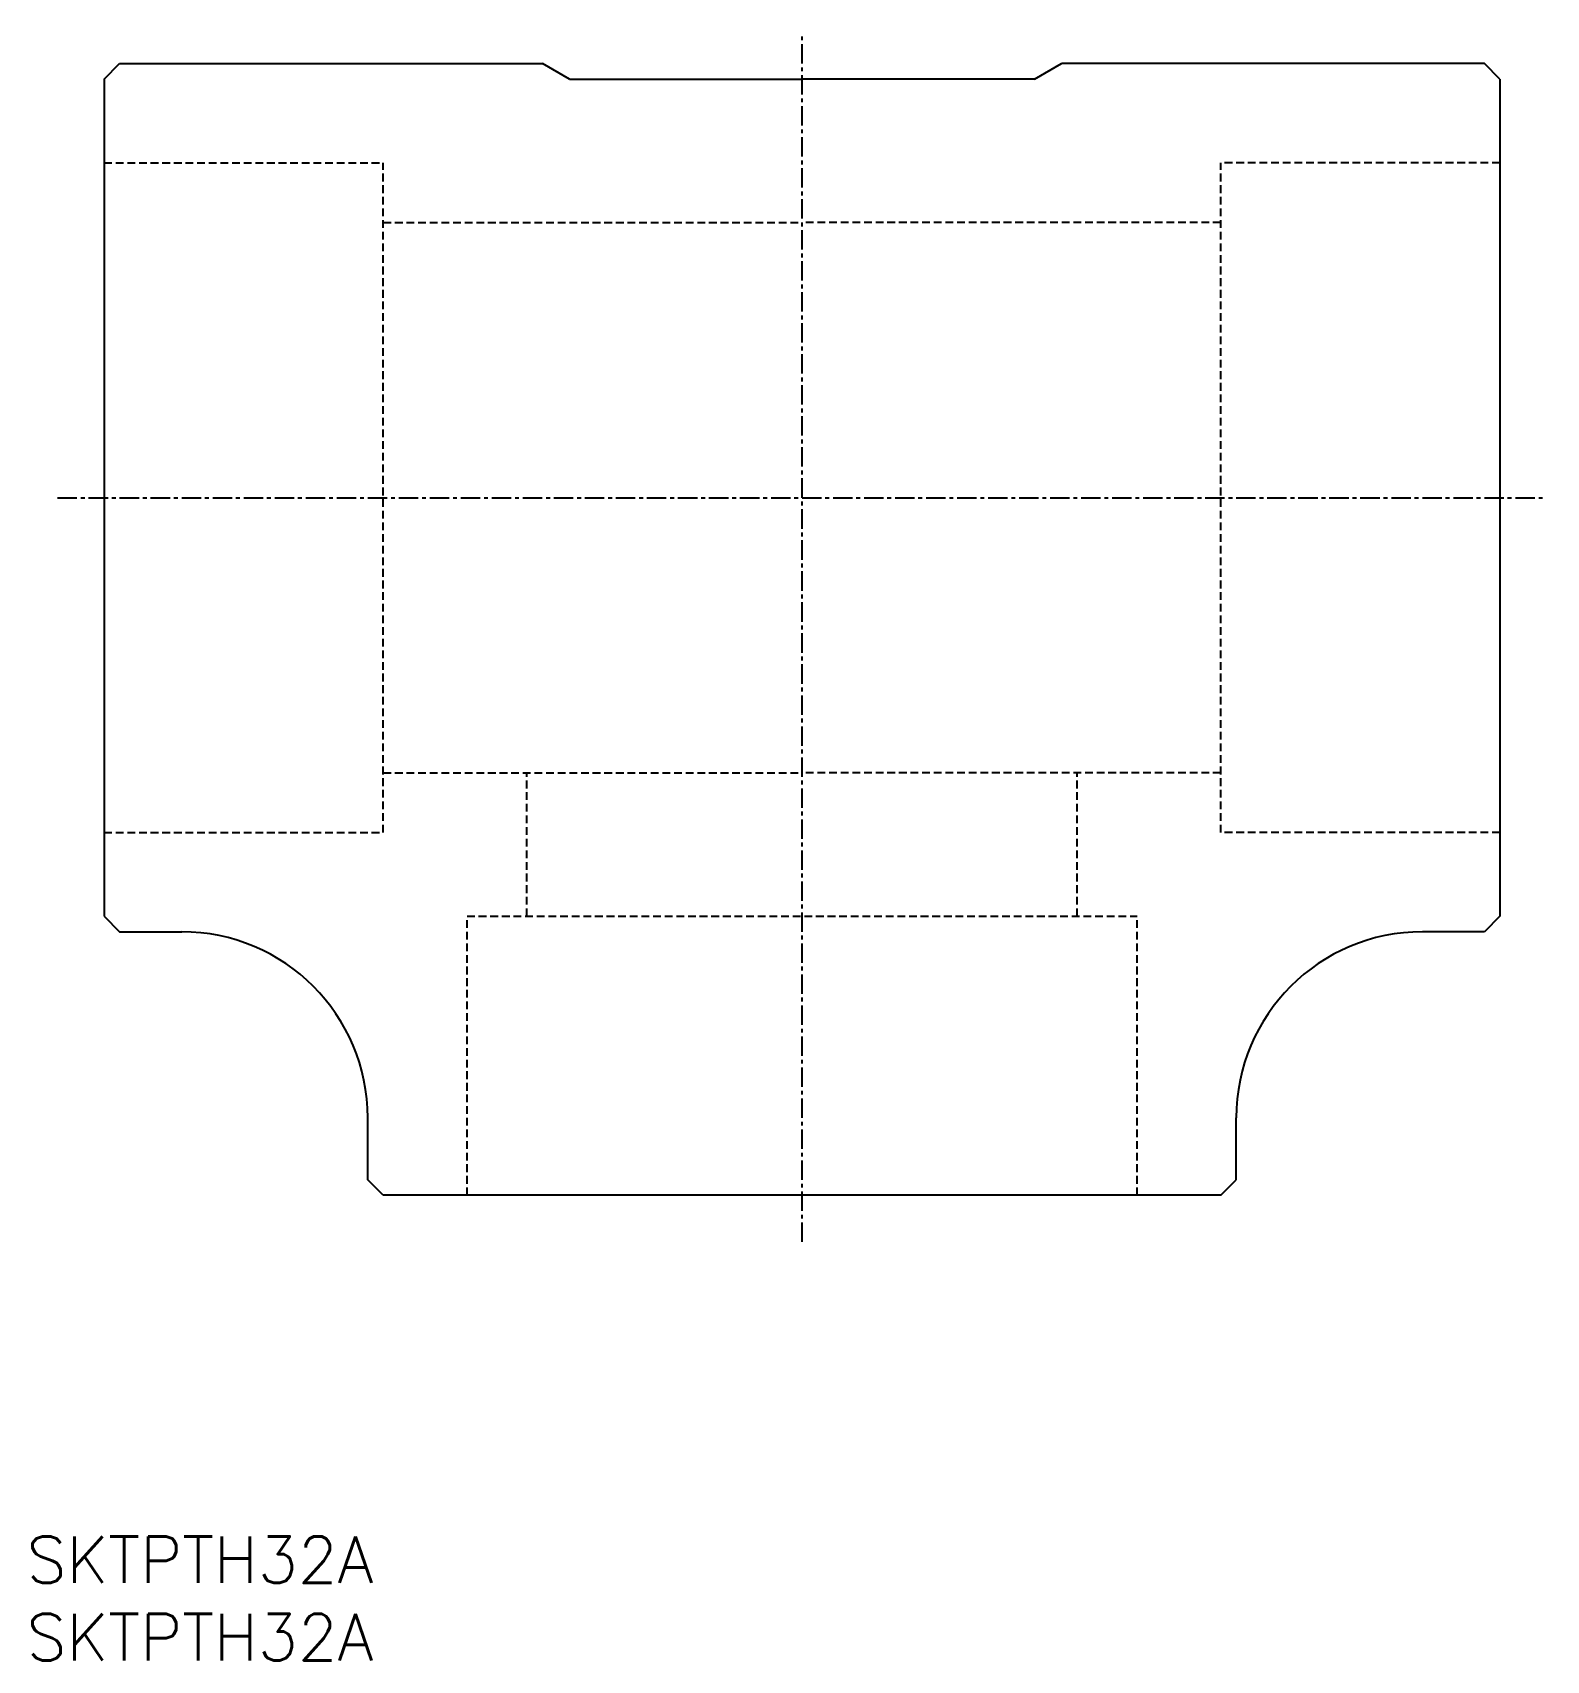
# Model space of a CAD drawing. Extents: x 0 to 98, y 0 to 105.
import ezdxf

# ---------------------------------------------------------------- set-up
doc = ezdxf.new("R2010")
doc.units = 0
doc.linetypes.add('CENTER', pattern=[2, 1.25, -0.25, 0.25, -0.25])
doc.linetypes.add('DASHED', pattern=[0.75, 0.5, -0.25])
doc.layers.get('0').update_dxf_attribs({"linetype": 'CONTINUOUS'})
doc.layers.add('CENTER', color=1, linetype='CENTER')
doc.styles.get("Standard").update_dxf_attribs({"font": 'txt.shx'})

# ---------------------------------------------------------------- blocks, each defined once
blk = doc.blocks.new('*U6')
at = {"color": 7, "linetype": 'CONTINUOUS'}
blk.add_text('SKTPTH32A', height=3, dxfattribs=at).set_placement((0, 0))
blk = doc.blocks.new('*U7')
at = {"color": 7, "linetype": 'CONTINUOUS'}
blk.add_text('SKTPTH32A', height=3, dxfattribs=at).set_placement((0, 5))

msp = doc.modelspace()

# ---------------------------------------------------------------- linework, layer by layer
at = {"color": 7, "linetype": 'CONTINUOUS'}
for p, q in [((5, 102), (6, 103)), ((6, 103), (33.27, 103)), ((35, 102), (33.27, 103)), ((65, 102), (66.73, 103)), ((94, 103), (66.73, 103)), ((95, 102), (94, 103)), ((5, 102), (5, 48)), ((35, 102), (50, 102)), ((65, 102), (50, 102)), ((95, 102), (95, 48)), ((5, 48), (6, 47)), ((95, 48), (94, 47)), ((6, 47), (10, 47)), ((94, 47), (90, 47)), ((22, 31), (22, 35)), ((78, 31), (78, 35)), ((23, 30), (22, 31)), ((77, 30), (78, 31)), ((77, 30), (23, 30))]:
    msp.add_line(p, q, dxfattribs=at)
at = {"color": 3, "linetype": 'DASHED'}
for p, q in [((5, 96.6), (23, 96.6)), ((23, 53.4), (23, 96.6)), ((95, 96.6), (77, 96.6)), ((77, 53.4), (77, 96.6)), ((23, 92.75), (50, 92.75)), ((77, 92.75), (50, 92.75)), ((23, 57.25), (50, 57.25)), ((32.25, 48), (32.25, 57.25)), ((77, 57.25), (50, 57.25)), ((67.75, 48), (67.75, 57.25)), ((5, 53.4), (23, 53.4)), ((95, 53.4), (77, 53.4)), ((28.4, 30), (28.4, 48)), ((28.4, 48), (71.6, 48)), ((71.6, 30), (71.6, 48))]:
    msp.add_line(p, q, dxfattribs=at)
at = {"color": 7, "linetype": 'CONTINUOUS'}
for centre, start, end in [((10, 35), 0, 90), ((90, 35), 90, 180)]:
    msp.add_arc(centre, 12, start, end, dxfattribs=at)
at = {"layer": 'CENTER', "color": 1, "linetype": 'CENTER'}
for p, q in [((50, 27), (50, 105)), ((2, 75), (98, 75))]:
    msp.add_line(p, q, dxfattribs=at)

# ---------------------------------------------------------------- block references
at = {"color": 7, "linetype": 'CONTINUOUS'}
for name in ['*U7', '*U6']:
    msp.add_blockref(name, (0, 0), dxfattribs=at)

doc.saveas('drawing.dxf')
